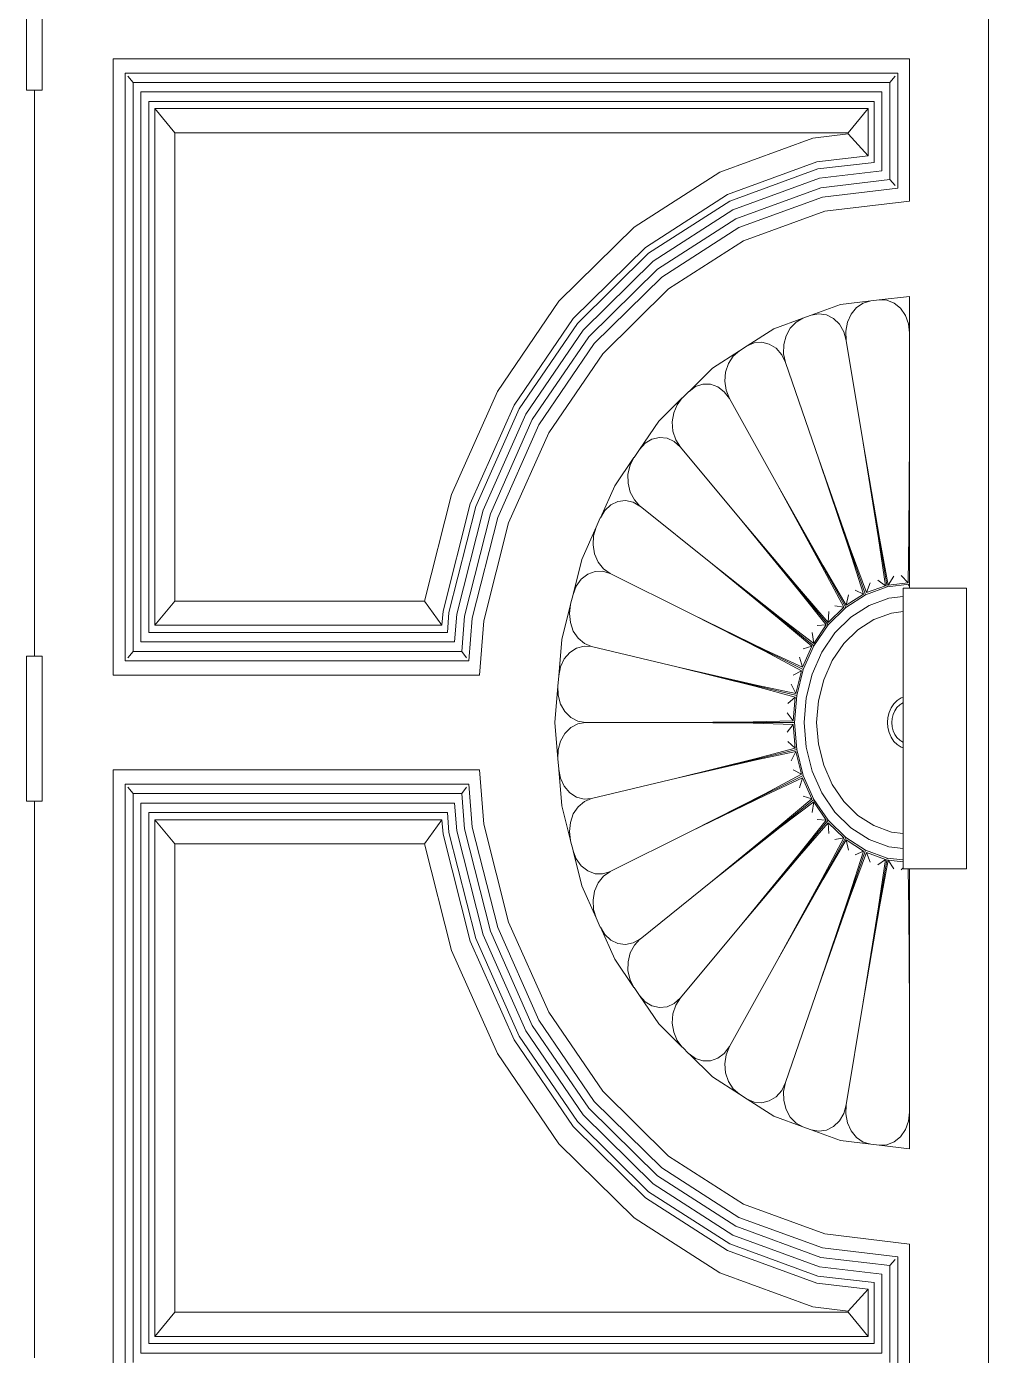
# Model space of a CAD drawing. Header units: millimetres. Extents: x 1832547 to 2001569, y -558009 to -417808.
# Drawn here: x 1888235 to 1889143, y -526760 to -525507 of the extents above; entities that cross this region are included whole.
import ezdxf

# ---------------------------------------------------------------- set-up
doc = ezdxf.new("R2010")
doc.units = ezdxf.units.MM
doc.header["$MEASUREMENT"] = 0
doc.layers.add('CA.noi that 15', color=15, linetype='CONTINUOUS', lineweight=9)

msp = doc.modelspace()

# ---------------------------------------------------------------- linework, layer by layer
at = {"layer": 'CA.noi that 15'}
for p, q in [((1889142.8, -525118.4), (1889142.8, -527343.6)), ((1888235.2, -525430.3), (1888235.2, -525567.1)), ((1888250.1, -525430.3), (1888250.1, -525567.1)), ((1888317.1, -525537.6), (1889068.4, -525537.6)), ((1888317.1, -525537.6), (1888317.1, -526118.8)), ((1889068.4, -525537.6), (1889068.4, -525671.7)), ((1889057.2, -525551), (1888328.3, -525551)), ((1888328.3, -525551), (1888328.3, -526105.3)), ((1888335.7, -525560), (1888330.7, -525553.9)), ((1889049.8, -525560), (1889054.8, -525553.9)), ((1889057.2, -525659.6), (1889057.2, -525551)), ((1888242.7, -525567.1), (1888235.2, -525567.1)), ((1888242.7, -525567.1), (1888242.7, -526100.9)), ((1888250.1, -525567.1), (1888242.7, -525567.1)), ((1889049.8, -525560), (1888335.7, -525560)), ((1888335.7, -525560), (1888335.7, -526096.4)), ((1889042.3, -525568.9), (1888343.2, -525568.9)), ((1888343.2, -525568.9), (1888343.2, -526087.5)), ((1889042.3, -525643.4), (1889042.3, -525568.9)), ((1889049.8, -525651.5), (1889049.8, -525560)), ((1889034.9, -525577.9), (1888350.6, -525577.9)), ((1888350.6, -525577.9), (1888350.6, -526078.5)), ((1889034.9, -525635.3), (1889034.9, -525577.9)), ((1888356.2, -525584.6), (1888375.2, -525607.4)), ((1888356.2, -525584.6), (1889029.3, -525584.6)), ((1888356.2, -526071.8), (1888356.2, -525584.6)), ((1889029.3, -525584.6), (1889010.3, -525607.4)), ((1889029.3, -525584.6), (1889029.3, -525629.2)), ((1889010.3, -525607.4), (1888375.2, -525607.4)), ((1888375.2, -525607.4), (1888375.2, -526049)), ((1888977.1, -525612.5), (1889010.3, -525608.5)), ((1889010.3, -525608.5), (1889010.3, -525607.4)), ((1889029.3, -525629.2), (1889010.3, -525608.5)), ((1888889.4, -525644.4), (1888977.1, -525612.5)), ((1889029.3, -525629.2), (1888980.8, -525634.9)), ((1888808.5, -525696.3), (1888889.4, -525644.4)), ((1888980.8, -525634.9), (1888896.7, -525665.6)), ((1888898.8, -525671.8), (1888981.9, -525641.5)), ((1888981.9, -525641.5), (1889034.9, -525635.3)), ((1888983.4, -525650.3), (1889042.3, -525643.4)), ((1888901.7, -525680.1), (1888983.4, -525650.3)), ((1888904.5, -525688.4), (1888984.8, -525659.2)), ((1888984.8, -525659.2), (1889049.8, -525651.5)), ((1889049.8, -525651.5), (1889054.8, -525657)), ((1888896.7, -525665.6), (1888819.1, -525715.4)), ((1888822.2, -525721), (1888898.8, -525671.8)), ((1888907.4, -525696.7), (1888986.3, -525668)), ((1888986.3, -525668), (1889057.2, -525659.6)), ((1889068.4, -525671.7), (1888988.5, -525681.2)), ((1888826.4, -525728.5), (1888901.7, -525680.1)), ((1888988.5, -525681.2), (1888911.7, -525709.2)), ((1888737.6, -525766.2), (1888808.5, -525696.3)), ((1888830.5, -525735.9), (1888904.5, -525688.4)), ((1888834.7, -525743.4), (1888907.4, -525696.7)), ((1888911.7, -525709.2), (1888840.9, -525754.6)), ((1888819.1, -525715.4), (1888751.1, -525782.4)), ((1888755.1, -525787.2), (1888822.2, -525721)), ((1888760.4, -525793.5), (1888826.4, -525728.5)), ((1888765.7, -525799.9), (1888830.5, -525735.9)), ((1888770.9, -525806.2), (1888834.7, -525743.4)), ((1888840.9, -525754.6), (1888778.9, -525815.8)), ((1888679.5, -525851.3), (1888737.6, -525766.2)), ((1888975.6, -525779.3), (1889003.1, -525769.3)), ((1889003.1, -525769.3), (1889031.7, -525765.9)), ((1889018.4, -525772.2), (1889013.3, -525778.4)), ((1889024.7, -525767.9), (1889018.4, -525772.2)), ((1889031.7, -525765.9), (1889024.7, -525767.9)), ((1889039.8, -525765), (1889031.7, -525765.9)), ((1889039.8, -525765), (1889068.4, -525761.6)), ((1889047, -525765.3), (1889039.8, -525765)), ((1889053.8, -525768), (1889047, -525765.3)), ((1889059.8, -525772.9), (1889053.8, -525768)), ((1889068.4, -525761.6), (1889068.4, -525796.1)), ((1888751.1, -525782.4), (1888695.3, -525864.1)), ((1888940.3, -525792.2), (1888967.8, -525782.2)), ((1888967.8, -525782.2), (1888961.3, -525785.8)), ((1888975.6, -525779.3), (1888967.8, -525782.1)), ((1888967.8, -525782.1), (1888967.8, -525782.2)), ((1888982.7, -525778), (1888975.6, -525779.3)), ((1888975.6, -525779.3), (1888975.6, -525779.3)), ((1888989.9, -525779), (1888982.7, -525778)), ((1888996.5, -525782.4), (1888989.9, -525779)), ((1889002.2, -525787.9), (1888996.5, -525782.4)), ((1889013.3, -525778.4), (1889009.9, -525786)), ((1889064.4, -525779.6), (1889059.8, -525772.9)), ((1889067.4, -525787.5), (1889064.4, -525779.6)), ((1888700, -525867.8), (1888755.1, -525787.2)), ((1888706.2, -525872.8), (1888760.4, -525793.5)), ((1888915, -525808.4), (1888940.3, -525792.2)), ((1888955.8, -525791.5), (1888951.8, -525798.7)), ((1888961.3, -525785.8), (1888955.8, -525791.5)), ((1889006.3, -525795), (1889002.2, -525787.9)), ((1889008.7, -525803.1), (1889006.3, -525795)), ((1889009.9, -525786), (1889008.3, -525794.5)), ((1889008.7, -525803.1), (1889008.3, -525794.5)), ((1889068.4, -525796.1), (1889067.4, -525787.5)), ((1889068.4, -525796.1), (1889068.4, -525894.6)), ((1889068.4, -525796.1), (1889068.4, -525796.1)), ((1888712.4, -525877.8), (1888765.7, -525799.9)), ((1888718.6, -525882.8), (1888770.9, -525806.2)), ((1888915, -525808.4), (1888907.8, -525813)), ((1888921.7, -525805.4), (1888915, -525808.4)), ((1888915, -525808.4), (1888915, -525808.4)), ((1888928.9, -525804.8), (1888921.7, -525805.4)), ((1888936, -525806.6), (1888928.9, -525804.8)), ((1888942.4, -525810.6), (1888936, -525806.6)), ((1888949.7, -525807), (1888949.5, -525815.7)), ((1888951.8, -525798.7), (1888949.7, -525807)), ((1889008.7, -525803.1), (1889008.7, -525803.2)), ((1889024.7, -525899.8), (1889008.7, -525803.2)), ((1888778.9, -525815.8), (1888728, -525890.3)), ((1888882.5, -525829.3), (1888907.8, -525813.1)), ((1888902, -525818.1), (1888897.5, -525825)), ((1888907.8, -525813.1), (1888902, -525818.1)), ((1888907.8, -525813), (1888907.8, -525813.1)), ((1888947.7, -525816.6), (1888942.4, -525810.6)), ((1888951.3, -525824), (1888947.7, -525816.6)), ((1888951.3, -525824), (1888949.5, -525815.7)), ((1888860.3, -525851.2), (1888882.5, -525829.3)), ((1888894.8, -525833), (1888894.1, -525841.6)), ((1888897.5, -525825), (1888894.8, -525833)), ((1888951.3, -525824), (1888951.3, -525824.1)), ((1888951.3, -525824), (1888951.3, -525824.1)), ((1888982.7, -525915.1), (1888951.3, -525824.1)), ((1888866.4, -525846.7), (1888860.3, -525851.2)), ((1888873.4, -525844.4), (1888866.4, -525846.7)), ((1888880.6, -525844.4), (1888873.4, -525844.4)), ((1888887.5, -525846.9), (1888880.6, -525844.4)), ((1888893.6, -525851.5), (1888887.5, -525846.9)), ((1888894.1, -525841.6), (1888895.3, -525850.2)), ((1888636.2, -525948.5), (1888679.5, -525851.3)), ((1888831.8, -525879.3), (1888853.9, -525857.4)), ((1888853.9, -525857.4), (1888849.1, -525863.8)), ((1888854, -525857.4), (1888853.9, -525857.4)), ((1888860.2, -525851.2), (1888854, -525857.4)), ((1888860.3, -525851.2), (1888860.2, -525851.2)), ((1888898.4, -525858), (1888893.6, -525851.5)), ((1888898.4, -525858), (1888895.3, -525850.2)), ((1888944, -525939.9), (1888898.4, -525858)), ((1888898.4, -525858), (1888898.4, -525858)), ((1888695.3, -525864.1), (1888653.9, -525957.2)), ((1888659, -525959.8), (1888700, -525867.8)), ((1888845.8, -525871.5), (1888844.5, -525880)), ((1888849.1, -525863.8), (1888845.8, -525871.5)), ((1888665.9, -525963.2), (1888706.2, -525872.8)), ((1888672.9, -525966.7), (1888712.4, -525877.8)), ((1888679.8, -525970.1), (1888718.6, -525882.8)), ((1888813.6, -525905.9), (1888831.8, -525879.3)), ((1888844.5, -525880), (1888845.1, -525888.7)), ((1888728, -525890.3), (1888690.1, -525975.3)), ((1888825.3, -525896.2), (1888818.8, -525900.1)), ((1888832.4, -525894.6), (1888825.3, -525896.2)), ((1888839.6, -525895.3), (1888832.4, -525894.6)), ((1888846.3, -525898.5), (1888839.6, -525895.3)), ((1888845.1, -525888.7), (1888847.7, -525896.8)), ((1888852.1, -525903.7), (1888847.7, -525896.8)), ((1889067.8, -525986.3), (1889068.4, -525894.6)), ((1889068.4, -525894.6), (1889068.4, -526033.1)), ((1889068.4, -525894.6), (1889068.4, -526033.1)), ((1888813.5, -525906), (1888808.4, -525913.5)), ((1888813.6, -525905.9), (1888813.5, -525906)), ((1888818.8, -525900.1), (1888813.6, -525905.9)), ((1888852.1, -525903.7), (1888846.3, -525898.5)), ((1888910.1, -525973.4), (1888852.1, -525903.7)), ((1888852.1, -525903.7), (1888852.1, -525903.7)), ((1889040.1, -525989.6), (1889024.7, -525899.8)), ((1889039, -525989.8), (1889024.7, -525899.8)), ((1889024.7, -525899.8), (1889047.2, -526035.6)), ((1888790.2, -525940.2), (1888808.3, -525913.6)), ((1888804.6, -525920.9), (1888802.7, -525929.3)), ((1888808.3, -525913.6), (1888804.6, -525920.9)), ((1888808.4, -525913.5), (1888808.3, -525913.6)), ((1889012.4, -525999.5), (1888982.7, -525915.1)), ((1889011.4, -526000), (1888982.7, -525915.1)), ((1888982.7, -525915.1), (1889026.8, -526043.1)), ((1888802.7, -525929.3), (1888802.8, -525937.9)), ((1888776.7, -525970.5), (1888790.2, -525940.2)), ((1888802.8, -525937.9), (1888804.8, -525946.3)), ((1888804.8, -525946.3), (1888808.7, -525953.6)), ((1888986.9, -526015.8), (1888944, -525939.9)), ((1888986, -526016.5), (1888944, -525939.9)), ((1888944, -525939.9), (1889008.1, -526055.1)), ((1888610.8, -526049), (1888636.2, -525948.5)), ((1888653.9, -525957.2), (1888628.3, -526058.3)), ((1888633.8, -526059.6), (1888659, -525959.8)), ((1888786.6, -525958.3), (1888780.9, -525963.6)), ((1888793.2, -525955), (1888786.6, -525958.3)), ((1888800.4, -525954.1), (1888793.2, -525955)), ((1888807.5, -525955.6), (1888800.4, -525954.1)), ((1888814, -525959.3), (1888807.5, -525955.6)), ((1888814, -525959.3), (1888808.7, -525953.6)), ((1888814, -525959.3), (1888814.1, -525959.4)), ((1888882.3, -526014.1), (1888814.1, -525959.4)), ((1888641.2, -526061.4), (1888665.9, -525963.2)), ((1888648.5, -526063.1), (1888672.9, -525966.7)), ((1888655.8, -526064.9), (1888679.8, -525970.1)), ((1888776.6, -525970.6), (1888772.8, -525979.2)), ((1888776.7, -525970.5), (1888776.6, -525970.6)), ((1888780.9, -525963.6), (1888776.7, -525970.5)), ((1888690.1, -525975.3), (1888666.8, -526067.5)), ((1888759.2, -526009.7), (1888772.7, -525979.3)), ((1888772.7, -525979.3), (1888770.3, -525987.4)), ((1888772.8, -525979.2), (1888772.7, -525979.3)), ((1888964.4, -526037.7), (1888910.1, -525973.4)), ((1888963.7, -526038.6), (1888910.1, -525973.4)), ((1888910.1, -525973.4), (1888991.6, -526071.3)), ((1888770.3, -525987.4), (1888769.8, -525996)), ((1888769.8, -525996), (1888771.2, -526004.5)), ((1889039, -525989.8), (1889045.6, -526034.5)), ((1889048.3, -526033.8), (1889040.1, -525989.6)), ((1889066.9, -526031.6), (1889067.8, -525986.3)), ((1888750.9, -526042.6), (1888759.2, -526009.7)), ((1888771.2, -526004.5), (1888774.6, -526012.2)), ((1889011.4, -526000), (1889025, -526042.3)), ((1889027.7, -526041), (1889012.4, -525999.5)), ((1888771.6, -526020.9), (1888764.7, -526023.5)), ((1888778.8, -526020.7), (1888771.6, -526020.9)), ((1888774.6, -526012.2), (1888779.6, -526018.5)), ((1888785.8, -526022.9), (1888778.8, -526020.7)), ((1888785.8, -526022.9), (1888779.6, -526018.5)), ((1888861.6, -526060.6), (1888785.8, -526022.9)), ((1888946, -526064.5), (1888882.3, -526014.1)), ((1888882.3, -526014.1), (1888945.4, -526065.6)), ((1888882.3, -526014.1), (1888978.1, -526091.1)), ((1889006.2, -526054.8), (1888986, -526016.5)), ((1889008.5, -526052.9), (1888986.9, -526015.8)), ((1888753.9, -526034.8), (1888750.9, -526042.6)), ((1888758.6, -526028.3), (1888753.9, -526034.8)), ((1888764.7, -526023.5), (1888758.6, -526028.3)), ((1889027.7, -526041), (1889031.3, -526031.7)), ((1889027.7, -526041), (1889045.6, -526034.5)), ((1889045.6, -526034.5), (1889038.3, -526029.2)), ((1889047.2, -526035.6), (1889068.4, -526033.1)), ((1889048.3, -526033.8), (1889053.4, -526025.6)), ((1889066.9, -526031.6), (1889048.3, -526033.8)), ((1889066.9, -526031.6), (1889060.6, -526024.7)), ((1889068.1, -526033.5), (1889067.3, -526034.6)), ((1889068.4, -526033.1), (1889068.1, -526033.5)), ((1889068.4, -526033.1), (1889068.4, -526036.9)), ((1888750.9, -526042.7), (1888748.5, -526052)), ((1888750.9, -526042.6), (1888750.9, -526042.7)), ((1888989.7, -526071.4), (1888963.7, -526038.6)), ((1888991.7, -526069), (1888964.4, -526037.7)), ((1889008.1, -526055.1), (1889026.9, -526043.1)), ((1889025, -526042.3), (1889008.5, -526052.9)), ((1889008.5, -526052.9), (1889010.6, -526043)), ((1889025, -526042.3), (1889017, -526038.8)), ((1889026.9, -526043.1), (1889047.2, -526035.6)), ((1889048.9, -526046.2), (1889030.3, -526053)), ((1889062.2, -526044.6), (1889048.9, -526046.2)), ((1889062.2, -526044.6), (1889062.2, -526036.9)), ((1889062.2, -526036.9), (1889068.4, -526036.9)), ((1889062.2, -526058.9), (1889062.2, -526044.6)), ((1889068.4, -526036.9), (1889122.2, -526036.9)), ((1889122.2, -526301.4), (1889122.2, -526036.9)), ((1888356.2, -526071.8), (1888375.2, -526049)), ((1888375.2, -526049), (1888610.8, -526049)), ((1888610.8, -526049), (1888627.2, -526071.8)), ((1888628.3, -526058.3), (1888627.2, -526071.8)), ((1888632.3, -526078.5), (1888633.8, -526059.6)), ((1888740.2, -526085.1), (1888748.5, -526052.1)), ((1888748.5, -526052.1), (1888747.4, -526060.6)), ((1888748.5, -526052), (1888748.5, -526052.1)), ((1889006.2, -526054.8), (1888991.7, -526069)), ((1888991.7, -526071.3), (1889008.1, -526055.1)), ((1888991.7, -526069), (1888992.1, -526058.8)), ((1889006.2, -526054.8), (1888997.8, -526053.3)), ((1889030.3, -526053), (1889013.1, -526064)), ((1889051.3, -526060.2), (1889034.8, -526066.2)), ((1889062.2, -526058.9), (1889051.3, -526060.2)), ((1889062.2, -526139.7), (1889062.2, -526058.9)), ((1888627.2, -526071.8), (1888356.2, -526071.8)), ((1888639, -526087.5), (1888641.2, -526061.4)), ((1888645.8, -526096.4), (1888648.5, -526063.1)), ((1888652.5, -526105.3), (1888655.8, -526064.9)), ((1888666.8, -526067.5), (1888662.6, -526118.8)), ((1888747.4, -526060.6), (1888748.3, -526069.2)), ((1888748.3, -526069.2), (1888751.1, -526077.2)), ((1888861.6, -526060.6), (1888932.3, -526095.1)), ((1888861.6, -526060.6), (1888931.9, -526096.3)), ((1888861.6, -526060.6), (1888968.1, -526113.6)), ((1888945.4, -526065.6), (1888976.3, -526091.6)), ((1888977.9, -526088.8), (1888946, -526064.5)), ((1888989.7, -526071.4), (1888977.9, -526088.8)), ((1888978.2, -526091.1), (1888991.7, -526071.3)), ((1888989.7, -526071.4), (1888981.2, -526071.9)), ((1889013.1, -526064), (1888998, -526078.9)), ((1889034.8, -526066.2), (1889019.7, -526075.9)), ((1888350.6, -526078.5), (1888632.3, -526078.5)), ((1888737.4, -526119.3), (1888740.2, -526085.1)), ((1888751.1, -526077.2), (1888755.7, -526083.9)), ((1888755.7, -526083.9), (1888761.6, -526088.9)), ((1888977.9, -526088.8), (1888976.6, -526078.7)), ((1888998, -526078.9), (1888985.6, -526097)), ((1889019.7, -526075.9), (1889006.4, -526089)), ((1888335.7, -526096.4), (1888330.7, -526102.5)), ((1888335.7, -526096.4), (1888645.8, -526096.4)), ((1888343.2, -526087.5), (1888639, -526087.5)), ((1888645.8, -526096.4), (1888650.3, -526102.5)), ((1888747.8, -526097.3), (1888742.6, -526103.4)), ((1888754.1, -526093.2), (1888747.8, -526097.3)), ((1888761.2, -526091.3), (1888754.1, -526093.2)), ((1888768.3, -526091.8), (1888761.2, -526091.3)), ((1888768.3, -526091.8), (1888761.6, -526088.9)), ((1888768.3, -526091.8), (1888768.4, -526091.8)), ((1888848.8, -526111), (1888768.4, -526091.8)), ((1888931.9, -526096.3), (1888966.4, -526114.6)), ((1888932.3, -526095.1), (1888967.5, -526111.4)), ((1888976.3, -526091.6), (1888967.5, -526111.4)), ((1888976.3, -526091.6), (1888968, -526094.1)), ((1888968.1, -526113.6), (1888978.2, -526091.1)), ((1888985.6, -526097), (1888976.4, -526117.7)), ((1889006.4, -526089), (1888995.5, -526105)), ((1888235.2, -526100.9), (1888235.2, -526237.7)), ((1888235.2, -526100.9), (1888242.7, -526100.9)), ((1888242.7, -526100.9), (1888250.1, -526100.9)), ((1888250.1, -526100.9), (1888250.1, -526237.7)), ((1888328.3, -526105.3), (1888652.5, -526105.3)), ((1888742.6, -526103.4), (1888739.1, -526111)), ((1888967.5, -526111.4), (1888964.6, -526101.8)), ((1888995.5, -526105), (1888987.4, -526123.2)), ((1888317.1, -526118.8), (1888662.6, -526118.8)), ((1888737.4, -526119.4), (1888736.6, -526129.1)), ((1888739.1, -526111), (1888737.4, -526119.3)), ((1888737.4, -526119.3), (1888737.4, -526119.4)), ((1888923.6, -526129.5), (1888848.8, -526111)), ((1888848.8, -526111), (1888923.8, -526128.2)), ((1888848.8, -526111), (1888961.9, -526138)), ((1888966.4, -526114.6), (1888958.7, -526118.9)), ((1888966.4, -526114.6), (1888961, -526136.1)), ((1888962, -526138), (1888968.1, -526113.6)), ((1888976.4, -526117.7), (1888970.7, -526140.1)), ((1888733.8, -526163.5), (1888736.6, -526129.2)), ((1888736.6, -526129.1), (1888736.6, -526129.2)), ((1888736.6, -526129.2), (1888736.9, -526137.8)), ((1888923.6, -526129.5), (1888960.4, -526139.4)), ((1888923.8, -526128.2), (1888961, -526136.1)), ((1888961, -526136.1), (1888956.6, -526127.3)), ((1888987.4, -526123.2), (1888982.4, -526142.9)), ((1888736.9, -526137.8), (1888739.1, -526146)), ((1888739.1, -526146), (1888743.2, -526153.2)), ((1888960.4, -526139.4), (1888953.6, -526145.5)), ((1888958.6, -526161.8), (1888960.4, -526139.4)), ((1888959.9, -526163.5), (1888962, -526138)), ((1888970.7, -526140.1), (1888968.8, -526163.5)), ((1888982.4, -526142.9), (1888980.7, -526163.5)), ((1889053.6, -526145.8), (1889051, -526149.5)), ((1889056.8, -526142.6), (1889053.6, -526145.8)), ((1889059.1, -526146.7), (1889056.5, -526149.2)), ((1889060.4, -526140.3), (1889056.8, -526142.6)), ((1889062, -526144.9), (1889059.1, -526146.7)), ((1889062.2, -526139.7), (1889060.4, -526140.3)), ((1889062.2, -526144.8), (1889062, -526144.9)), ((1889062.2, -526144.8), (1889062.2, -526139.7)), ((1889062.2, -526182.1), (1889062.2, -526144.8)), ((1888743.2, -526153.2), (1888748.7, -526158.7)), ((1888748.7, -526158.7), (1888755.4, -526162.3)), ((1888958.6, -526161.8), (1888952.9, -526154.2)), ((1889047.9, -526158.6), (1889047.5, -526163.5)), ((1889049.1, -526153.9), (1889047.9, -526158.6)), ((1889051, -526149.5), (1889049.1, -526153.9)), ((1889051.9, -526159.5), (1889051.6, -526163.5)), ((1889052.9, -526155.8), (1889051.9, -526159.5)), ((1889054.4, -526152.3), (1889052.9, -526155.8)), ((1889056.5, -526149.2), (1889054.4, -526152.3)), ((1888736.6, -526197.7), (1888733.8, -526163.5)), ((1888748.7, -526168.2), (1888743.2, -526173.7)), ((1888755.4, -526164.7), (1888748.7, -526168.2)), ((1888762.5, -526163.5), (1888755.4, -526162.3)), ((1888762.5, -526163.5), (1888755.4, -526164.7)), ((1888844.5, -526163.5), (1888762.5, -526163.5)), ((1888844.5, -526163.5), (1888920.9, -526162.8)), ((1888844.5, -526163.5), (1888920.9, -526164.1)), ((1888844.5, -526163.5), (1888959.9, -526163.5)), ((1888920.9, -526162.8), (1888958.6, -526161.8)), ((1888920.9, -526164.1), (1888958.6, -526165.2)), ((1888958.6, -526165.2), (1888952.9, -526172.7)), ((1888958.6, -526165.2), (1888960.4, -526187.5)), ((1888962, -526188.9), (1888959.9, -526163.5)), ((1888968.8, -526163.5), (1888970.7, -526186.8)), ((1888980.7, -526163.5), (1888982.4, -526184)), ((1889047.5, -526163.5), (1889047.9, -526168.3)), ((1889047.9, -526168.3), (1889049.1, -526173)), ((1889049.1, -526173), (1889051, -526177.4)), ((1889051.6, -526163.5), (1889051.9, -526167.4)), ((1889051.9, -526167.4), (1889052.9, -526171.2)), ((1889052.9, -526171.2), (1889054.4, -526174.6)), ((1888739.1, -526180.9), (1888736.9, -526189.1)), ((1888743.2, -526173.7), (1888739.1, -526180.9)), ((1888960.4, -526187.5), (1888953.6, -526181.4)), ((1888982.4, -526184), (1888987.4, -526203.7)), ((1889051, -526177.4), (1889053.6, -526181.2)), ((1889053.6, -526181.2), (1889056.8, -526184.3)), ((1889054.4, -526174.6), (1889056.5, -526177.7)), ((1889056.5, -526177.7), (1889059.1, -526180.2)), ((1889056.8, -526184.3), (1889060.4, -526186.6)), ((1889059.1, -526180.2), (1889062, -526182.1)), ((1889062, -526182.1), (1889062.2, -526182.1)), ((1889062.2, -526187.2), (1889062.2, -526182.1)), ((1888736.9, -526189.1), (1888736.6, -526197.7)), ((1888736.6, -526197.7), (1888736.6, -526197.8)), ((1888736.6, -526197.8), (1888737.4, -526207.5)), ((1888848.8, -526215.9), (1888961.9, -526188.9)), ((1888923.6, -526197.4), (1888848.8, -526215.9)), ((1888923.6, -526197.4), (1888960.4, -526187.5)), ((1888923.8, -526198.7), (1888961, -526190.8)), ((1888961, -526190.8), (1888956.6, -526199.6)), ((1888961, -526190.8), (1888966.4, -526212.3)), ((1888968.1, -526213.3), (1888962, -526188.9)), ((1888970.7, -526186.8), (1888976.4, -526209.2)), ((1889060.4, -526186.6), (1889062.2, -526187.2)), ((1889062.2, -526268), (1889062.2, -526187.2)), ((1888662.6, -526208.2), (1888317.1, -526208.2)), ((1888317.1, -526789.3), (1888317.1, -526208.2)), ((1888666.8, -526259.4), (1888662.6, -526208.2)), ((1888737.4, -526207.5), (1888737.4, -526207.6)), ((1888740.2, -526241.9), (1888737.4, -526207.6)), ((1888737.4, -526207.6), (1888739.1, -526215.9)), ((1888848.8, -526215.9), (1888923.8, -526198.7)), ((1888966.4, -526212.3), (1888958.7, -526208)), ((1888976.4, -526209.2), (1888985.6, -526229.9)), ((1888987.4, -526203.7), (1888995.5, -526221.9)), ((1888328.3, -526221.6), (1888652.5, -526221.6)), ((1888328.3, -526775.9), (1888328.3, -526221.6)), ((1888652.5, -526221.6), (1888655.8, -526262)), ((1888739.1, -526215.9), (1888742.6, -526223.5)), ((1888848.8, -526215.9), (1888768.4, -526235.1)), ((1888861.6, -526266.3), (1888968.1, -526213.3)), ((1888966.4, -526212.3), (1888931.9, -526230.6)), ((1888932.3, -526231.9), (1888967.5, -526215.5)), ((1888967.5, -526215.5), (1888964.6, -526225.1)), ((1888976.3, -526235.3), (1888967.5, -526215.5)), ((1888978.2, -526235.9), (1888968.1, -526213.3)), ((1888995.5, -526221.9), (1889006.4, -526237.9)), ((1888335.7, -526230.5), (1888330.7, -526224.4)), ((1888335.7, -526230.5), (1888645.8, -526230.5)), ((1888335.7, -526766.9), (1888335.7, -526230.5)), ((1888645.8, -526230.5), (1888650.3, -526224.4)), ((1888645.8, -526230.5), (1888648.5, -526263.8)), ((1888742.6, -526223.5), (1888747.8, -526229.6)), ((1888747.8, -526229.6), (1888754.1, -526233.7)), ((1888754.1, -526233.7), (1888761.2, -526235.6)), ((1888768.3, -526235.1), (1888761.2, -526235.6)), ((1888768.3, -526235.1), (1888761.6, -526238)), ((1888768.3, -526235.1), (1888768.4, -526235.1)), ((1888931.9, -526230.6), (1888861.6, -526266.3)), ((1888861.6, -526266.3), (1888932.3, -526231.9)), ((1888882.3, -526312.8), (1888978.1, -526235.9)), ((1888976.3, -526235.3), (1888945.4, -526261.3)), ((1888976.3, -526235.3), (1888968, -526232.8)), ((1888991.7, -526255.6), (1888978.2, -526235.9)), ((1888985.6, -526229.9), (1888998, -526248)), ((1888242.7, -526237.7), (1888235.2, -526237.7)), ((1888242.7, -526237.7), (1888242.7, -526762.5)), ((1888250.1, -526237.7), (1888242.7, -526237.7)), ((1888343.2, -526239.4), (1888639, -526239.4)), ((1888343.2, -526758), (1888343.2, -526239.4)), ((1888350.6, -526248.4), (1888632.3, -526248.4)), ((1888350.6, -526749.1), (1888350.6, -526248.4)), ((1888632.3, -526248.4), (1888633.8, -526267.3)), ((1888639, -526239.4), (1888641.2, -526265.5)), ((1888748.5, -526274.8), (1888740.2, -526241.9)), ((1888755.7, -526243), (1888751.1, -526249.7)), ((1888761.6, -526238), (1888755.7, -526243)), ((1888946, -526262.4), (1888977.9, -526238.1)), ((1888977.9, -526238.1), (1888976.6, -526248.2)), ((1888989.7, -526255.5), (1888977.9, -526238.1)), ((1888998, -526248), (1889013.1, -526262.9)), ((1889006.4, -526237.9), (1889019.7, -526251)), ((1888356.2, -526255.1), (1888375.2, -526277.9)), ((1888627.2, -526255.1), (1888356.2, -526255.1)), ((1888356.2, -526255.1), (1888356.2, -526742.4)), ((1888610.8, -526277.9), (1888627.2, -526255.1)), ((1888628.3, -526268.6), (1888627.2, -526255.1)), ((1888690.1, -526351.6), (1888666.8, -526259.4)), ((1888748.3, -526257.7), (1888747.4, -526266.3)), ((1888751.1, -526249.7), (1888748.3, -526257.7)), ((1888910.1, -526353.5), (1888991.6, -526255.6)), ((1888963.7, -526288.3), (1888989.7, -526255.5)), ((1888964.4, -526289.2), (1888991.7, -526257.9)), ((1888989.7, -526255.5), (1888981.2, -526255)), ((1889008.1, -526271.8), (1888991.7, -526255.6)), ((1888991.7, -526257.9), (1889006.2, -526272.2)), ((1888991.7, -526257.9), (1888992.1, -526268.1)), ((1889019.7, -526251), (1889034.8, -526260.7)), ((1889034.8, -526260.7), (1889051.3, -526266.7)), ((1888653.9, -526369.7), (1888628.3, -526268.6)), ((1888633.8, -526267.3), (1888659, -526367.1)), ((1888641.2, -526265.5), (1888665.9, -526363.7)), ((1888648.5, -526263.8), (1888672.9, -526360.2)), ((1888655.8, -526262), (1888679.8, -526356.8)), ((1888747.4, -526266.3), (1888748.5, -526274.8)), ((1888861.6, -526266.3), (1888785.8, -526304)), ((1888945.4, -526261.3), (1888882.3, -526312.8)), ((1888946, -526262.4), (1888882.3, -526312.8)), ((1888944, -526387), (1889008.1, -526271.8)), ((1888986, -526310.4), (1889006.2, -526272.2)), ((1889006.2, -526272.2), (1888997.8, -526273.6)), ((1889026.9, -526283.9), (1889008.1, -526271.8)), ((1889013.1, -526262.9), (1889030.3, -526273.9)), ((1889051.3, -526266.7), (1889062.2, -526268)), ((1889062.2, -526282.3), (1889062.2, -526268)), ((1888375.2, -526277.9), (1888610.8, -526277.9)), ((1888375.2, -526719.5), (1888375.2, -526277.9)), ((1888610.8, -526277.9), (1888636.2, -526378.4)), ((1888748.5, -526274.8), (1888748.5, -526274.9)), ((1888748.5, -526274.9), (1888750.9, -526284.2)), ((1888750.9, -526284.2), (1888750.9, -526284.3)), ((1888759.2, -526317.3), (1888750.9, -526284.3)), ((1888750.9, -526284.3), (1888753.9, -526292.1)), ((1888982.7, -526411.8), (1889026.8, -526283.9)), ((1888986.9, -526311.1), (1889008.5, -526274)), ((1889008.5, -526274), (1889025, -526284.6)), ((1889008.5, -526274), (1889010.6, -526283.9)), ((1889025, -526284.6), (1889011.4, -526326.9)), ((1889012.4, -526327.4), (1889027.7, -526285.9)), ((1889025, -526284.6), (1889017, -526288.1)), ((1889047.2, -526291.3), (1889026.9, -526283.9)), ((1889027.7, -526285.9), (1889045.6, -526292.5)), ((1889027.7, -526285.9), (1889031.3, -526295.2)), ((1889030.3, -526273.9), (1889048.9, -526280.8)), ((1889048.9, -526280.8), (1889062.2, -526282.3)), ((1889062.2, -526293), (1889062.2, -526282.3)), ((1888753.9, -526292.1), (1888758.6, -526298.7)), ((1888963.7, -526288.3), (1888910.1, -526353.5)), ((1888964.4, -526289.2), (1888910.1, -526353.5)), ((1889024.7, -526427.1), (1889047.2, -526291.3)), ((1889045.6, -526292.5), (1889038.3, -526297.7)), ((1889039, -526337.1), (1889045.6, -526292.5)), ((1889040.1, -526337.3), (1889048.3, -526293.1)), ((1889062.2, -526293), (1889047.2, -526291.3)), ((1889048.3, -526293.1), (1889062.2, -526294.8)), ((1889048.3, -526293.1), (1889053.4, -526301.3)), ((1889062.2, -526294.8), (1889062.2, -526293)), ((1889062.2, -526300.5), (1889062.2, -526294.8)), ((1888758.6, -526298.7), (1888764.7, -526303.4)), ((1888764.7, -526303.4), (1888771.6, -526306)), ((1888771.6, -526306), (1888778.8, -526306.2)), ((1888779.6, -526308.4), (1888774.6, -526314.7)), ((1888785.7, -526304.1), (1888778.8, -526306.2)), ((1888785.7, -526304.1), (1888779.6, -526308.4)), ((1888785.7, -526304.1), (1888785.8, -526304)), ((1888944, -526387), (1888986, -526310.4)), ((1889062.2, -526300.5), (1889060.6, -526302.2)), ((1889062.2, -526301.4), (1889062.2, -526300.5)), ((1889067.1, -526301.4), (1889062.2, -526301.4)), ((1889067.1, -526301.4), (1889067.8, -526340.6)), ((1889067.1, -526301.4), (1889068.4, -526301.4)), ((1889068.4, -526301.4), (1889068.4, -526432.3)), ((1889068.4, -526301.4), (1889122.2, -526301.4)), ((1888772.7, -526347.6), (1888759.2, -526317.3)), ((1888771.2, -526322.4), (1888769.8, -526330.9)), ((1888774.6, -526314.7), (1888771.2, -526322.4)), ((1888882.3, -526312.8), (1888814.1, -526367.6)), ((1888944, -526387), (1888986.9, -526311.1)), ((1888769.8, -526330.9), (1888770.3, -526339.6)), ((1889011.4, -526326.9), (1888982.7, -526411.8)), ((1888982.7, -526411.8), (1889012.4, -526327.4)), ((1888770.3, -526339.6), (1888772.7, -526347.6)), ((1888772.7, -526347.6), (1888772.8, -526347.7)), ((1888772.8, -526347.7), (1888776.6, -526356.3)), ((1889024.7, -526427.1), (1889039, -526337.1)), ((1889040.1, -526337.3), (1889024.7, -526427.1)), ((1889067.8, -526340.6), (1889068.4, -526432.3)), ((1888672.9, -526360.2), (1888712.4, -526449.1)), ((1888679.8, -526356.8), (1888718.6, -526444.1)), ((1888728, -526436.6), (1888690.1, -526351.6)), ((1888776.6, -526356.3), (1888776.7, -526356.4)), ((1888790.2, -526386.7), (1888776.7, -526356.4)), ((1888776.7, -526356.4), (1888780.9, -526363.3)), ((1888910.1, -526353.5), (1888852.1, -526423.2)), ((1888695.3, -526462.8), (1888653.9, -526369.7)), ((1888659, -526367.1), (1888700, -526459.1)), ((1888665.9, -526363.7), (1888706.2, -526454.1)), ((1888780.9, -526363.3), (1888786.6, -526368.6)), ((1888786.6, -526368.6), (1888793.2, -526371.9)), ((1888793.2, -526371.9), (1888800.4, -526372.8)), ((1888800.4, -526372.8), (1888807.5, -526371.3)), ((1888808.7, -526373.3), (1888804.8, -526380.7)), ((1888814, -526367.6), (1888807.5, -526371.3)), ((1888814, -526367.6), (1888808.7, -526373.3)), ((1888814, -526367.6), (1888814.1, -526367.6)), ((1888636.2, -526378.4), (1888679.5, -526475.6)), ((1888804.8, -526380.7), (1888802.8, -526389)), ((1888808.3, -526413.3), (1888790.2, -526386.7)), ((1888802.8, -526389), (1888802.7, -526397.7)), ((1888802.7, -526397.7), (1888804.6, -526406)), ((1888944, -526387), (1888898.4, -526468.9)), ((1888804.6, -526406), (1888808.3, -526413.3)), ((1888808.3, -526413.3), (1888808.4, -526413.4)), ((1888808.4, -526413.4), (1888813.5, -526420.9)), ((1888813.5, -526420.9), (1888813.6, -526421)), ((1888831.8, -526447.6), (1888813.6, -526421)), ((1888813.6, -526421), (1888818.8, -526426.8)), ((1888852.1, -526423.2), (1888846.3, -526428.4)), ((1888852.1, -526423.2), (1888847.7, -526430.1)), ((1888852.1, -526423.2), (1888852.1, -526423.2)), ((1888982.7, -526411.8), (1888951.3, -526502.9)), ((1888818.8, -526426.8), (1888825.3, -526430.7)), ((1888825.3, -526430.7), (1888832.4, -526432.3)), ((1888832.4, -526432.3), (1888839.6, -526431.6)), ((1888839.6, -526431.6), (1888846.3, -526428.4)), ((1888847.7, -526430.1), (1888845.1, -526438.2)), ((1889024.7, -526427.1), (1889008.7, -526523.8)), ((1889068.4, -526432.3), (1889068.4, -526530.8)), ((1888718.6, -526444.1), (1888770.9, -526520.7)), ((1888778.9, -526511.2), (1888728, -526436.6)), ((1888853.9, -526469.5), (1888831.8, -526447.6)), ((1888845.1, -526438.2), (1888844.5, -526446.9)), ((1888844.5, -526446.9), (1888845.8, -526455.4)), ((1888700, -526459.1), (1888755.1, -526539.7)), ((1888706.2, -526454.1), (1888760.4, -526533.4)), ((1888712.4, -526449.1), (1888765.7, -526527)), ((1888845.8, -526455.4), (1888849.1, -526463.2)), ((1888751.1, -526544.5), (1888695.3, -526462.8)), ((1888849.1, -526463.2), (1888853.9, -526469.5)), ((1888853.9, -526469.5), (1888854, -526469.5)), ((1888854, -526469.5), (1888860.2, -526475.7)), ((1888898.4, -526468.9), (1888893.6, -526475.4)), ((1888898.4, -526468.9), (1888895.3, -526476.7)), ((1888898.4, -526468.9), (1888898.4, -526468.9)), ((1888679.5, -526475.6), (1888737.6, -526560.7)), ((1888860.2, -526475.7), (1888860.3, -526475.8)), ((1888882.5, -526497.6), (1888860.3, -526475.8)), ((1888860.3, -526475.8), (1888866.4, -526480.2)), ((1888866.4, -526480.2), (1888873.4, -526482.5)), ((1888873.4, -526482.5), (1888880.6, -526482.5)), ((1888880.6, -526482.5), (1888887.5, -526480)), ((1888887.5, -526480), (1888893.6, -526475.4)), ((1888895.3, -526476.7), (1888894.1, -526485.3)), ((1888894.1, -526485.3), (1888894.8, -526493.9)), ((1888907.8, -526513.8), (1888882.5, -526497.6)), ((1888894.8, -526493.9), (1888897.5, -526501.9)), ((1888840.9, -526572.3), (1888778.9, -526511.2)), ((1888897.5, -526501.9), (1888902, -526508.8)), ((1888902, -526508.8), (1888907.8, -526513.8)), ((1888942.4, -526516.3), (1888947.7, -526510.3)), ((1888951.3, -526502.9), (1888947.7, -526510.3)), ((1888951.3, -526502.9), (1888949.5, -526511.3)), ((1888949.5, -526511.3), (1888949.7, -526519.9)), ((1888951.3, -526502.9), (1888951.3, -526502.9)), ((1888770.9, -526520.7), (1888834.7, -526583.5)), ((1888907.8, -526513.8), (1888907.8, -526513.9)), ((1888907.8, -526513.9), (1888915, -526518.5)), ((1888940.3, -526534.7), (1888915, -526518.5)), ((1888915, -526518.5), (1888915, -526518.5)), ((1888915, -526518.5), (1888921.7, -526521.5)), ((1888921.7, -526521.5), (1888928.9, -526522.1)), ((1888928.9, -526522.1), (1888936, -526520.3)), ((1888936, -526520.3), (1888942.4, -526516.3)), ((1888949.7, -526519.9), (1888951.8, -526528.2)), ((1889008.7, -526523.8), (1889006.3, -526532)), ((1889008.7, -526523.8), (1889008.3, -526532.4)), ((1889008.7, -526523.8), (1889008.7, -526523.8)), ((1888760.4, -526533.4), (1888826.4, -526598.5)), ((1888765.7, -526527), (1888830.5, -526591)), ((1888967.8, -526544.8), (1888940.3, -526534.7)), ((1888951.8, -526528.2), (1888955.8, -526535.5)), ((1888955.8, -526535.5), (1888961.3, -526541.1)), ((1889002.2, -526539), (1889006.3, -526532)), ((1889008.3, -526532.4), (1889009.9, -526540.9)), ((1889068.4, -526530.8), (1889067.4, -526539.4)), ((1889068.4, -526530.8), (1889068.4, -526530.8)), ((1889068.4, -526530.8), (1889068.4, -526565.3)), ((1888819.1, -526611.5), (1888751.1, -526544.5)), ((1888755.1, -526539.7), (1888822.2, -526605.9)), ((1888961.3, -526541.1), (1888967.8, -526544.8)), ((1888967.8, -526544.8), (1888975.6, -526547.6)), ((1888967.8, -526544.8), (1888967.8, -526544.8)), ((1889003.1, -526557.6), (1888975.6, -526547.6)), ((1888975.6, -526547.6), (1888975.6, -526547.6)), ((1888975.6, -526547.6), (1888982.7, -526548.9)), ((1888982.7, -526548.9), (1888989.9, -526547.9)), ((1888989.9, -526547.9), (1888996.5, -526544.5)), ((1888996.5, -526544.5), (1889002.2, -526539)), ((1889009.9, -526540.9), (1889013.3, -526548.5)), ((1889013.3, -526548.5), (1889018.4, -526554.7)), ((1889059.8, -526554), (1889064.4, -526547.3)), ((1889064.4, -526547.3), (1889067.4, -526539.4)), ((1888737.6, -526560.7), (1888808.5, -526630.6)), ((1889031.7, -526561), (1889003.1, -526557.6)), ((1889018.4, -526554.7), (1889024.7, -526559)), ((1889024.7, -526559), (1889031.7, -526561)), ((1889031.7, -526561), (1889039.8, -526562)), ((1889039.8, -526562), (1889047, -526561.6)), ((1889047, -526561.6), (1889053.8, -526558.9)), ((1889053.8, -526558.9), (1889059.8, -526554)), ((1888911.7, -526617.7), (1888840.9, -526572.3)), ((1889068.4, -526565.3), (1889039.8, -526562)), ((1888834.7, -526583.5), (1888907.4, -526630.2)), ((1888826.4, -526598.5), (1888901.7, -526646.8)), ((1888830.5, -526591), (1888904.5, -526638.5)), ((1888896.7, -526661.3), (1888819.1, -526611.5)), ((1888822.2, -526605.9), (1888898.8, -526655.1)), ((1888988.5, -526645.7), (1888911.7, -526617.7)), ((1888808.5, -526630.6), (1888889.4, -526682.5)), ((1888907.4, -526630.2), (1888986.3, -526658.9)), ((1888901.7, -526646.8), (1888983.4, -526676.6)), ((1888904.5, -526638.5), (1888984.8, -526667.8)), ((1889068.4, -526655.2), (1888988.5, -526645.7)), ((1888980.8, -526692), (1888896.7, -526661.3)), ((1888898.8, -526655.1), (1888981.9, -526685.4)), ((1888986.3, -526658.9), (1889057.2, -526667.3)), ((1889068.4, -526789.3), (1889068.4, -526655.2)), ((1888984.8, -526667.8), (1889049.8, -526675.4)), ((1889049.8, -526675.4), (1889054.8, -526669.9)), ((1889057.2, -526667.3), (1889057.2, -526775.9)), ((1888889.4, -526682.5), (1888977.1, -526714.5)), ((1888981.9, -526685.4), (1889034.9, -526691.6)), ((1888983.4, -526676.6), (1889042.3, -526683.5)), ((1889042.3, -526683.5), (1889042.3, -526758)), ((1889049.8, -526675.4), (1889049.8, -526766.9)), ((1889029.3, -526697.7), (1888980.8, -526692)), ((1889029.3, -526697.7), (1889010.3, -526718.4)), ((1889029.3, -526742.4), (1889029.3, -526697.7)), ((1889034.9, -526691.6), (1889034.9, -526749.1)), ((1888356.2, -526742.4), (1888375.2, -526719.5)), ((1889010.3, -526719.5), (1888375.2, -526719.5)), ((1888977.1, -526714.5), (1889010.3, -526718.4)), ((1889010.3, -526718.4), (1889010.3, -526719.5)), ((1889029.3, -526742.4), (1889010.3, -526719.5)), ((1889034.9, -526749.1), (1888350.6, -526749.1)), ((1888356.2, -526742.4), (1889029.3, -526742.4)), ((1889042.3, -526758), (1888343.2, -526758))]:
    msp.add_line(p, q, dxfattribs=at)

doc.saveas('drawing.dxf')
